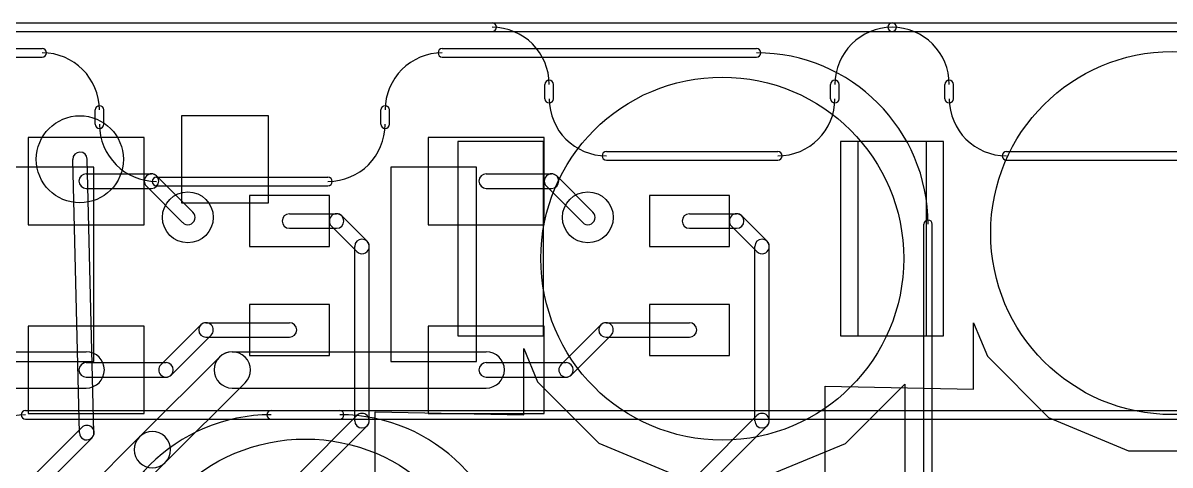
# Model space of a CAD drawing. Header units: millimetres. Extents: x 50 to 240, y -107 to -8.
# Drawn here: x 189.29 to 209.36, y -82.66 to -74.92 of the extents above; entities that cross this region are included whole.
import ezdxf

# ---------------------------------------------------------------- set-up
doc = ezdxf.new("R2010")
doc.units = ezdxf.units.MM
doc.layers.get('0').update_dxf_attribs({"lineweight": 25, "true_color": 0xffffff})
doc.layers.add('BLACK', color=27, linetype='Continuous', true_color=0x333333)

# ---------------------------------------------------------------- blocks, each defined once
blk = doc.blocks.new('PWR-BLK-02-F_Cu')
at = {"layer": 'BLACK'}
for p, q in [((98, -69.925), (128.5, -69.925)), ((135.5, -69.925), (141, -69.925)), ((98, -70.075), (128.5, -70.075)), ((135.5, -70.075), (141, -70.075)), ((129.425, -71.25), (129.425, -71)), ((129.575, -71.25), (129.575, -71)), ((134.425, -71.25), (134.425, -71)), ((134.575, -71.25), (134.575, -71)), ((117.588, -71.548), (116.064, -71.548)), ((116.064, -71.548), (116.064, -73.072)), ((117.588, -73.072), (117.588, -71.548)), ((122.414, -71.929), (120.382, -71.929)), ((120.382, -71.929), (120.382, -73.453)), ((122.414, -73.453), (122.414, -71.929)), ((127.9, -72), (127.9, -75.4)), ((129.4, -72), (127.9, -72)), ((129.4, -75.4), (129.4, -72)), ((134.6, -72), (134.6, -75.4)), ((136.1, -72), (134.6, -72)), ((136.1, -75.4), (136.1, -72)), ((130.5, -72.175), (133.5, -72.175)), ((114.279, -77.0932), (114.163, -72.313)), ((114.533, -77.087), (114.417, -72.3068)), ((130.5, -72.325), (133.5, -72.325)), ((121.398, -72.564), (122.541, -72.564)), ((122.631, -72.6012), (123.266, -73.2362)), ((121.398, -72.818), (122.541, -72.818)), ((122.451, -72.7808), (123.086, -73.4158)), ((125.653, -72.945), (124.256, -72.945)), ((124.256, -72.945), (124.256, -73.834)), ((125.653, -73.834), (125.653, -72.945)), ((143.925, -92.4), (143.925, -73)), ((144.075, -92.4), (144.075, -73)), ((116.064, -73.072), (117.588, -73.072)), ((124.954, -73.2625), (125.78, -73.2625)), ((120.382, -73.453), (122.414, -73.453)), ((126.314, -73.7442), (125.869, -73.2997)), ((124.954, -73.5165), (125.78, -73.5165)), ((126.134, -73.9238), (125.69, -73.4793)), ((124.256, -73.834), (125.653, -73.834)), ((126.097, -76.882), (126.097, -73.834)), ((126.351, -76.882), (126.351, -73.834)), ((125.653, -74.85), (124.256, -74.85)), ((124.256, -74.85), (124.256, -75.739)), ((125.653, -75.739), (125.653, -74.85)), ((122.414, -75.231), (120.382, -75.231)), ((120.382, -75.231), (120.382, -76.755)), ((122.414, -76.755), (122.414, -75.231)), ((122.705, -75.9032), (123.404, -75.2047)), ((123.494, -75.1675), (124.954, -75.1675)), ((136.927, -76.3295), (136.927, -75.1717)), ((136.927, -75.1717), (137.168, -75.7554)), ((136.927, -76.3295), (136.927, -75.1717)), ((136.927, -75.1717), (137.168, -75.7554)), ((122.885, -76.0828), (123.583, -75.3843)), ((123.494, -75.4215), (124.954, -75.4215)), ((127.9, -75.4), (129.4, -75.4)), ((134.6, -75.4), (136.1, -75.4)), ((116.728, -75.7685), (115.331, -77.1655)), ((116.953, -75.6755), (121.398, -75.6755)), ((121.398, -75.866), (122.795, -75.866)), ((124.256, -75.739), (125.653, -75.739)), ((137.168, -75.7554), (138.239, -76.8281)), ((137.168, -75.7554), (138.239, -76.8281)), ((142.555, -76.8318), (143.595, -75.7942)), ((142.555, -76.8318), (143.595, -75.7942)), ((143.595, -75.7942), (143.595, -89.7075)), ((143.595, -75.7942), (143.595, -89.7075)), ((117.178, -76.2175), (115.781, -77.6145)), ((121.398, -76.12), (122.795, -76.12)), ((116.953, -76.3105), (121.398, -76.3105)), ((134.327, -82.0889), (134.327, -76.2795)), ((134.327, -76.2795), (136.927, -76.3295)), ((134.327, -82.0889), (134.327, -76.2795)), ((134.327, -76.2795), (136.927, -76.3295)), ((120.382, -76.755), (122.414, -76.755)), ((125.118, -77.8082), (126.134, -76.7922)), ((138.239, -76.8281), (139.639, -77.4093)), ((138.239, -76.8281), (139.639, -77.4093)), ((141.155, -77.4107), (142.555, -76.8318)), ((141.155, -77.4107), (142.555, -76.8318)), ((112.91, -78.4102), (114.32, -77.0002)), ((125.298, -77.9878), (126.314, -76.9718)), ((113.09, -78.5898), (114.5, -77.1798)), ((115.331, -77.1655), (114.061, -78.4355)), ((139.639, -77.4093), (141.155, -77.4107)), ((139.639, -77.4093), (141.155, -77.4107)), ((115.781, -77.6145), (114.511, -78.8845))]:
    blk.add_line(p, q, dxfattribs=at)
for centre, radius in [((98.6, -73.6), 3.175), ((140.4, -73.6), 3.175), ((114.286, -72.31), 0.762), ((123.176, -73.326), 0.4445)]:
    blk.add_circle(centre, radius, dxfattribs=at)
for centre, radius, start, end in [((98, -73), 3, 90, 180), ((98, -70), 0.075, 90, 270), ((128.5, -70), 0.075, 270, 90), ((128.5, -71), 1, 0, 90), ((135.5, -71), 1, 90, 180), ((135.5, -70), 0.075, 90, 270), ((141, -70), 0.075, 270, 90), ((141, -73), 3, 0, 90), ((129.5, -71), 0.075, 0, 180), ((134.5, -71), 0.075, 0, 180), ((129.5, -71.25), 0.075, 180, 0), ((130.5, -71.25), 1, 180, 270), ((133.5, -71.25), 1, 270, 0), ((134.5, -71.25), 0.075, 180, 0), ((114.29, -72.3099), 0.127, 1.4, 181.4), ((130.5, -72.25), 0.075, 90, 270), ((133.5, -72.25), 0.075, 270, 90), ((121.398, -72.691), 0.127, 90, 270), ((122.541, -72.691), 0.127, 45, 225), ((122.541, -72.691), 0.127, 270, 90), ((144, -73), 0.075, 0, 180), ((123.176, -73.326), 0.127, 225, 45), ((124.954, -73.3895), 0.127, 90, 270), ((125.78, -73.3895), 0.127, 45, 225), ((125.78, -73.3895), 0.127, 270, 90), ((126.224, -73.834), 0.127, 0, 180), ((126.224, -73.834), 0.127, 225, 45), ((123.494, -75.2945), 0.127, 90, 270), ((123.494, -75.2945), 0.127, 315, 135), ((124.954, -75.2945), 0.127, 270, 90), ((116.953, -75.993), 0.3175, 90, 270), ((116.953, -75.993), 0.3175, 315, 135), ((121.398, -75.993), 0.127, 90, 270), ((121.398, -75.993), 0.3175, 270, 90), ((122.795, -75.993), 0.127, 270, 90), ((122.795, -75.993), 0.127, 135, 315), ((126.224, -76.882), 0.127, 315, 135), ((114.41, -77.09), 0.127, 315, 135), ((115.556, -77.39), 0.3175, 315, 135), ((126.224, -76.882), 0.127, 180, 0), ((114.406, -77.0901), 0.127, 181.4, 1.4), ((115.556, -77.39), 0.3175, 135, 315)]:
    blk.add_arc(centre, radius, start, end, dxfattribs=at)

msp = doc.modelspace()

# ---------------------------------------------------------------- block references
for p in [(69, -5), (76, -5), (61.129, -5.447), (53.834, -11.777), (95.634, -11.777)]:
    msp.add_blockref('PWR-BLK-02-F_Cu', p)

doc.saveas('drawing.dxf')
